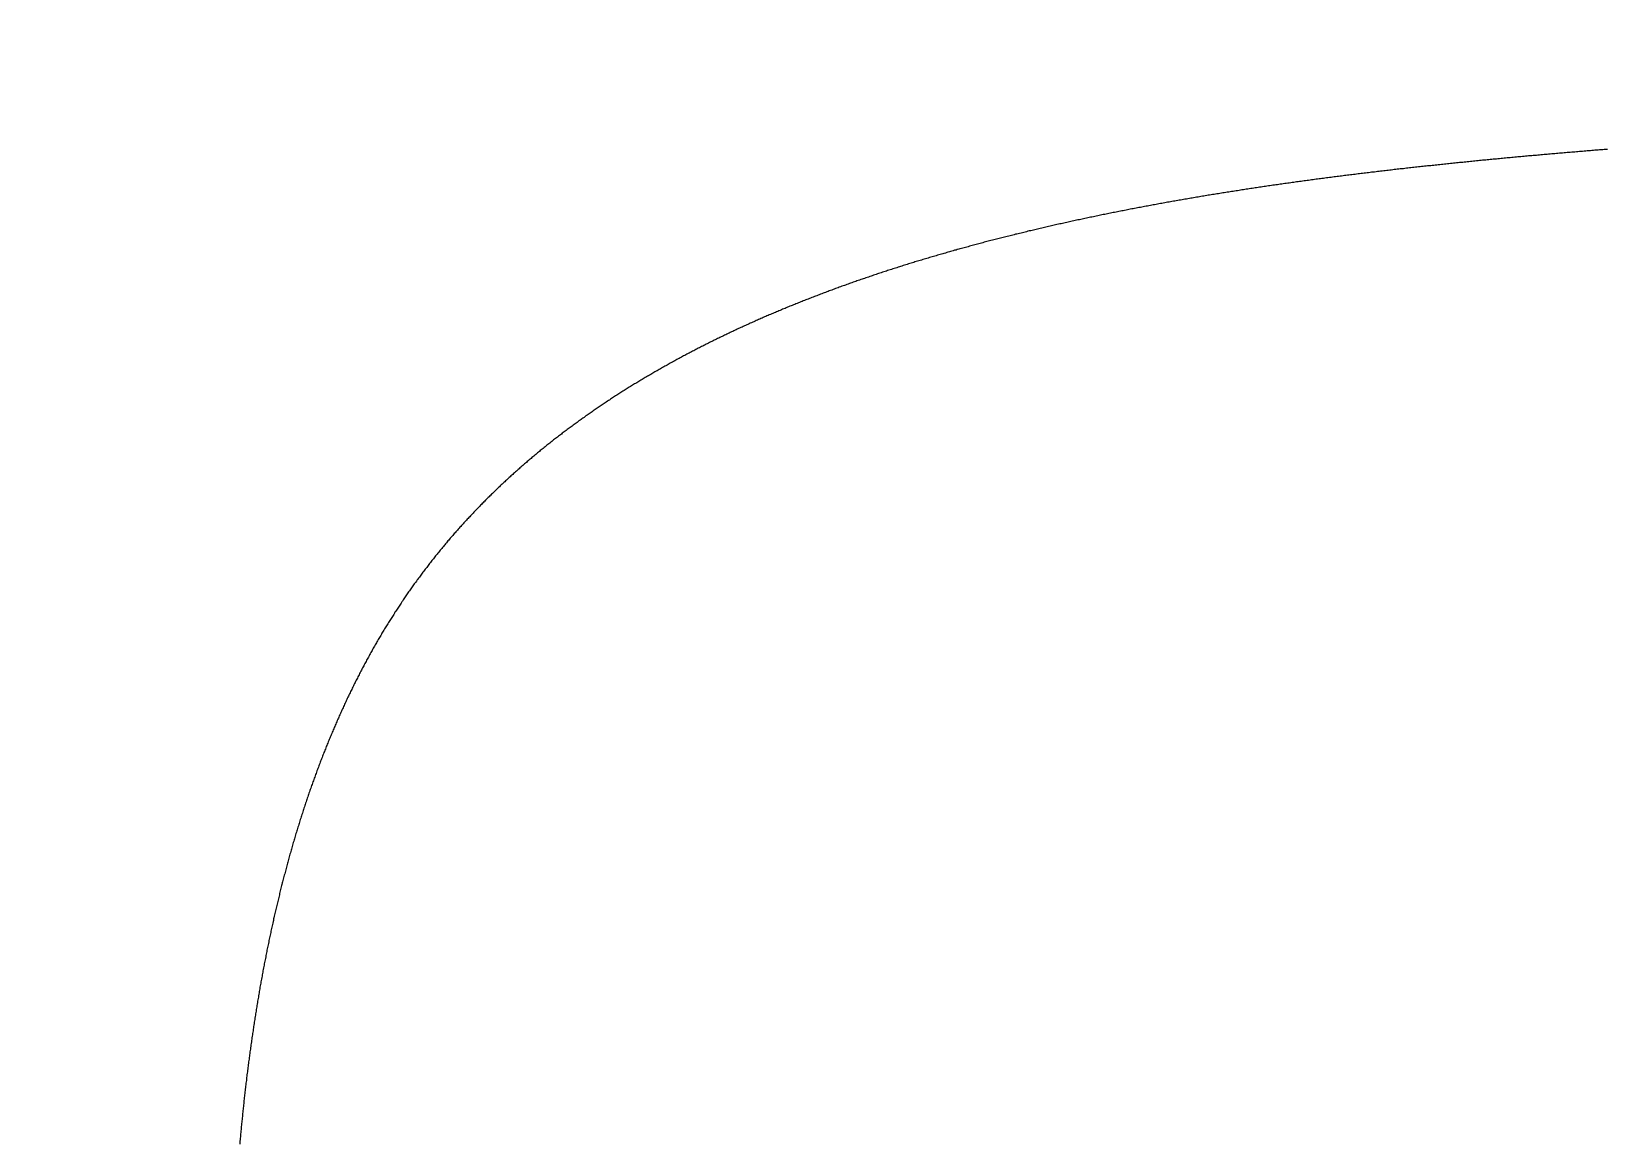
# Model space of a CAD drawing. Header units: millimetres. Extents: x 88 to 97873, y 32 to 55088.
# Drawn here: x 48996.879 to 48999.289, y 5022.508 to 5024.21 of the extents above; entities that cross this region are included whole.
import ezdxf

# ---------------------------------------------------------------- set-up
doc = ezdxf.new("R2010")
doc.units = ezdxf.units.MM
doc.header["$LTSCALE"] = 0.3

msp = doc.modelspace()

# ---------------------------------------------------------------- linework, layer by layer
msp.add_lwpolyline([(48999.2903, 5024.0296), (48999.288, 5024.0294), (48999.2856, 5024.0292), (48999.2832, 5024.029), (48999.2809, 5024.0288), (48999.2785, 5024.0287), (48999.2761, 5024.0285), (48999.2738, 5024.0283), (48999.2714, 5024.0281), (48999.269, 5024.0279), (48999.2667, 5024.0277), (48999.2643, 5024.0275), (48999.2619, 5024.0273), (48999.2596, 5024.0271), (48999.2572, 5024.0269), (48999.2548, 5024.0267), (48999.2525, 5024.0265), (48999.2501, 5024.0263), (48999.2478, 5024.0261), (48999.2454, 5024.0259), (48999.243, 5024.0257), (48999.2407, 5024.0255), (48999.2383, 5024.0253), (48999.2359, 5024.0251), (48999.2336, 5024.0249), (48999.2312, 5024.0247), (48999.2289, 5024.0245), (48999.2265, 5024.0243), (48999.2241, 5024.0241), (48999.2218, 5024.0239), (48999.2194, 5024.0237), (48999.217, 5024.0235), (48999.2147, 5024.0233), (48999.2123, 5024.0231), (48999.21, 5024.0229), (48999.2076, 5024.0227), (48999.2052, 5024.0225), (48999.2029, 5024.0223), (48999.2005, 5024.0221), (48999.1982, 5024.0219), (48999.1958, 5024.0217), (48999.1935, 5024.0215), (48999.1911, 5024.0213), (48999.1887, 5024.0211), (48999.1864, 5024.0209), (48999.184, 5024.0206), (48999.1817, 5024.0204), (48999.1793, 5024.0202), (48999.177, 5024.02), (48999.1746, 5024.0198), (48999.1722, 5024.0196), (48999.1699, 5024.0194), (48999.1675, 5024.0192), (48999.1652, 5024.019), (48999.1628, 5024.0187), (48999.1605, 5024.0185), (48999.1581, 5024.0183), (48999.1558, 5024.0181), (48999.1534, 5024.0179), (48999.1511, 5024.0177), (48999.1487, 5024.0174), (48999.1464, 5024.0172), (48999.144, 5024.017), (48999.1417, 5024.0168), (48999.1393, 5024.0166), (48999.137, 5024.0164), (48999.1346, 5024.0161), (48999.1323, 5024.0159), (48999.1299, 5024.0157), (48999.1276, 5024.0155), (48999.1252, 5024.0152), (48999.1229, 5024.015), (48999.1205, 5024.0148), (48999.1182, 5024.0146), (48999.1158, 5024.0144), (48999.1135, 5024.0141), (48999.1111, 5024.0139), (48999.1088, 5024.0137), (48999.1064, 5024.0134), (48999.1041, 5024.0132), (48999.1018, 5024.013), (48999.0994, 5024.0128), (48999.0971, 5024.0125), (48999.0947, 5024.0123), (48999.0924, 5024.0121), (48999.09, 5024.0118), (48999.0877, 5024.0116), (48999.0854, 5024.0114), (48999.083, 5024.0111), (48999.0807, 5024.0109), (48999.0783, 5024.0107), (48999.076, 5024.0104), (48999.0737, 5024.0102), (48999.0713, 5024.01), (48999.069, 5024.0097), (48999.0666, 5024.0095), (48999.0643, 5024.0093), (48999.062, 5024.009), (48999.0596, 5024.0088), (48999.0573, 5024.0085), (48999.055, 5024.0083), (48999.0526, 5024.0081), (48999.0503, 5024.0078), (48999.0479, 5024.0076), (48999.0456, 5024.0073), (48999.0433, 5024.0071), (48999.0409, 5024.0069), (48999.0386, 5024.0066), (48999.0363, 5024.0064), (48999.0339, 5024.0061), (48999.0316, 5024.0059), (48999.0293, 5024.0056), (48999.027, 5024.0054), (48999.0246, 5024.0051), (48999.0223, 5024.0049), (48999.02, 5024.0046), (48999.0176, 5024.0044), (48999.0153, 5024.0041), (48999.013, 5024.0039), (48999.0107, 5024.0036), (48999.0083, 5024.0034), (48999.006, 5024.0031), (48999.0037, 5024.0029), (48999.0013, 5024.0026), (48998.999, 5024.0024), (48998.9967, 5024.0021), (48998.9944, 5024.0019), (48998.992, 5024.0016), (48998.9897, 5024.0013), (48998.9874, 5024.0011), (48998.9851, 5024.0008), (48998.9828, 5024.0006), (48998.9804, 5024.0003), (48998.9781, 5024), (48998.9758, 5023.9998), (48998.9735, 5023.9995), (48998.9712, 5023.9992), (48998.9688, 5023.999), (48998.9665, 5023.9987), (48998.9642, 5023.9985), (48998.9619, 5023.9982), (48998.9596, 5023.9979), (48998.9573, 5023.9977), (48998.9549, 5023.9974), (48998.9526, 5023.9971), (48998.9503, 5023.9968), (48998.948, 5023.9966), (48998.9457, 5023.9963), (48998.9434, 5023.996), (48998.9411, 5023.9958), (48998.9388, 5023.9955), (48998.9364, 5023.9952), (48998.9341, 5023.9949), (48998.9318, 5023.9947), (48998.9295, 5023.9944), (48998.9272, 5023.9941), (48998.9249, 5023.9938), (48998.9226, 5023.9936), (48998.9203, 5023.9933), (48998.918, 5023.993), (48998.9157, 5023.9927), (48998.9134, 5023.9924), (48998.9111, 5023.9922), (48998.9088, 5023.9919), (48998.9065, 5023.9916), (48998.9042, 5023.9913), (48998.9018, 5023.991), (48998.8995, 5023.9907), (48998.8972, 5023.9905), (48998.8949, 5023.9902), (48998.8926, 5023.9899), (48998.8903, 5023.9896), (48998.888, 5023.9893), (48998.8858, 5023.989), (48998.8835, 5023.9887), (48998.8812, 5023.9884), (48998.8789, 5023.9881), (48998.8766, 5023.9878), (48998.8743, 5023.9875), (48998.872, 5023.9873), (48998.8697, 5023.987), (48998.8674, 5023.9867), (48998.8651, 5023.9864), (48998.8628, 5023.9861), (48998.8605, 5023.9858), (48998.8582, 5023.9855), (48998.8559, 5023.9852), (48998.8536, 5023.9849), (48998.8514, 5023.9846), (48998.8491, 5023.9843), (48998.8468, 5023.984), (48998.8445, 5023.9837), (48998.8422, 5023.9834), (48998.8399, 5023.983), (48998.8376, 5023.9827), (48998.8354, 5023.9824), (48998.8331, 5023.9821), (48998.8308, 5023.9818), (48998.8285, 5023.9815), (48998.8262, 5023.9812), (48998.8239, 5023.9809), (48998.8217, 5023.9806), (48998.8194, 5023.9803), (48998.8171, 5023.9799), (48998.8148, 5023.9796), (48998.8126, 5023.9793), (48998.8103, 5023.979), (48998.808, 5023.9787), (48998.8057, 5023.9784), (48998.8035, 5023.978), (48998.8012, 5023.9777), (48998.7989, 5023.9774), (48998.7966, 5023.9771), (48998.7944, 5023.9768), (48998.7921, 5023.9764), (48998.7898, 5023.9761), (48998.7876, 5023.9758), (48998.7853, 5023.9755), (48998.783, 5023.9751), (48998.7807, 5023.9748), (48998.7785, 5023.9745), (48998.7762, 5023.9742), (48998.774, 5023.9738), (48998.7717, 5023.9735), (48998.7694, 5023.9732), (48998.7672, 5023.9728), (48998.7649, 5023.9725), (48998.7626, 5023.9722), (48998.7604, 5023.9718), (48998.7581, 5023.9715), (48998.7559, 5023.9712), (48998.7536, 5023.9708), (48998.7513, 5023.9705), (48998.7491, 5023.9701), (48998.7468, 5023.9698), (48998.7446, 5023.9695), (48998.7423, 5023.9691), (48998.7401, 5023.9688), (48998.7378, 5023.9684), (48998.7356, 5023.9681), (48998.7333, 5023.9677), (48998.7311, 5023.9674), (48998.7288, 5023.967), (48998.7266, 5023.9667), (48998.7243, 5023.9663), (48998.7221, 5023.966), (48998.7198, 5023.9656), (48998.7176, 5023.9653), (48998.7153, 5023.9649), (48998.7131, 5023.9646), (48998.7108, 5023.9642), (48998.7086, 5023.9639), (48998.7063, 5023.9635), (48998.7041, 5023.9632), (48998.7019, 5023.9628), (48998.6996, 5023.9624), (48998.6974, 5023.9621), (48998.6952, 5023.9617), (48998.6929, 5023.9614), (48998.6907, 5023.961), (48998.6884, 5023.9606), (48998.6862, 5023.9603), (48998.684, 5023.9599), (48998.6817, 5023.9595), (48998.6795, 5023.9592), (48998.6773, 5023.9588), (48998.675, 5023.9584), (48998.6728, 5023.9581), (48998.6706, 5023.9577), (48998.6684, 5023.9573), (48998.6661, 5023.9569), (48998.6639, 5023.9566), (48998.6617, 5023.9562), (48998.6595, 5023.9558), (48998.6572, 5023.9554), (48998.655, 5023.9551), (48998.6528, 5023.9547), (48998.6506, 5023.9543), (48998.6483, 5023.9539), (48998.6461, 5023.9535), (48998.6439, 5023.9532), (48998.6417, 5023.9528), (48998.6395, 5023.9524), (48998.6373, 5023.952), (48998.635, 5023.9516), (48998.6328, 5023.9512), (48998.6306, 5023.9508), (48998.6284, 5023.9504), (48998.6262, 5023.9501), (48998.624, 5023.9497), (48998.6218, 5023.9493), (48998.6196, 5023.9489), (48998.6173, 5023.9485), (48998.6151, 5023.9481), (48998.6129, 5023.9477), (48998.6107, 5023.9473), (48998.6085, 5023.9469), (48998.6063, 5023.9465), (48998.6041, 5023.9461), (48998.6019, 5023.9457), (48998.5997, 5023.9453), (48998.5975, 5023.9449), (48998.5953, 5023.9445), (48998.5931, 5023.9441), (48998.5909, 5023.9437), (48998.5887, 5023.9432), (48998.5865, 5023.9428), (48998.5843, 5023.9424), (48998.5821, 5023.942), (48998.5799, 5023.9416), (48998.5777, 5023.9412), (48998.5756, 5023.9408), (48998.5734, 5023.9404), (48998.5712, 5023.9399), (48998.569, 5023.9395), (48998.5668, 5023.9391), (48998.5646, 5023.9387), (48998.5624, 5023.9383), (48998.5602, 5023.9378), (48998.5581, 5023.9374), (48998.5559, 5023.937), (48998.5537, 5023.9366), (48998.5515, 5023.9361), (48998.5493, 5023.9357), (48998.5472, 5023.9353), (48998.545, 5023.9349), (48998.5428, 5023.9344), (48998.5406, 5023.934), (48998.5385, 5023.9336), (48998.5363, 5023.9331), (48998.5341, 5023.9327), (48998.5319, 5023.9323), (48998.5298, 5023.9318), (48998.5276, 5023.9314), (48998.5254, 5023.9309), (48998.5233, 5023.9305), (48998.5211, 5023.9301), (48998.5189, 5023.9296), (48998.5168, 5023.9292), (48998.5146, 5023.9287), (48998.5124, 5023.9283), (48998.5103, 5023.9278), (48998.5081, 5023.9274), (48998.506, 5023.9269), (48998.5038, 5023.9265), (48998.5016, 5023.926), (48998.4995, 5023.9256), (48998.4973, 5023.9251), (48998.4952, 5023.9247), (48998.493, 5023.9242), (48998.4909, 5023.9238), (48998.4887, 5023.9233), (48998.4866, 5023.9229), (48998.4844, 5023.9224), (48998.4823, 5023.9219), (48998.4801, 5023.9215), (48998.478, 5023.921), (48998.4758, 5023.9205), (48998.4737, 5023.9201), (48998.4715, 5023.9196), (48998.4694, 5023.9191), (48998.4673, 5023.9187), (48998.4651, 5023.9182), (48998.463, 5023.9177), (48998.4608, 5023.9173), (48998.4587, 5023.9168), (48998.4566, 5023.9163), (48998.4544, 5023.9158), (48998.4523, 5023.9154), (48998.4502, 5023.9149), (48998.448, 5023.9144), (48998.4459, 5023.9139), (48998.4438, 5023.9134), (48998.4417, 5023.913), (48998.4395, 5023.9125), (48998.4374, 5023.912), (48998.4353, 5023.9115), (48998.4332, 5023.911), (48998.431, 5023.9105), (48998.4289, 5023.91), (48998.4268, 5023.9095), (48998.4247, 5023.909), (48998.4225, 5023.9086), (48998.4204, 5023.9081), (48998.4183, 5023.9076), (48998.4162, 5023.9071), (48998.4141, 5023.9066), (48998.412, 5023.9061), (48998.4099, 5023.9056), (48998.4078, 5023.9051), (48998.4056, 5023.9046), (48998.4035, 5023.9041), (48998.4014, 5023.9035), (48998.3993, 5023.903), (48998.3972, 5023.9025), (48998.3951, 5023.902), (48998.393, 5023.9015), (48998.3909, 5023.901), (48998.3888, 5023.9005), (48998.3867, 5023.9), (48998.3846, 5023.8995), (48998.3825, 5023.8989), (48998.3804, 5023.8984), (48998.3783, 5023.8979), (48998.3762, 5023.8974), (48998.3741, 5023.8969), (48998.372, 5023.8963), (48998.37, 5023.8958), (48998.3679, 5023.8953), (48998.3658, 5023.8948), (48998.3637, 5023.8942), (48998.3616, 5023.8937), (48998.3595, 5023.8932), (48998.3574, 5023.8926), (48998.3554, 5023.8921), (48998.3533, 5023.8916), (48998.3512, 5023.891), (48998.3491, 5023.8905), (48998.347, 5023.89), (48998.345, 5023.8894), (48998.3429, 5023.8889), (48998.3408, 5023.8883), (48998.3388, 5023.8878), (48998.3367, 5023.8873), (48998.3346, 5023.8867), (48998.3325, 5023.8862), (48998.3305, 5023.8856), (48998.3284, 5023.8851), (48998.3263, 5023.8845), (48998.3243, 5023.884), (48998.3222, 5023.8834), (48998.3202, 5023.8829), (48998.3181, 5023.8823), (48998.316, 5023.8817), (48998.314, 5023.8812), (48998.3119, 5023.8806), (48998.3099, 5023.8801), (48998.3078, 5023.8795), (48998.3058, 5023.8789), (48998.3037, 5023.8784), (48998.3017, 5023.8778), (48998.2996, 5023.8772), (48998.2976, 5023.8767), (48998.2955, 5023.8761), (48998.2935, 5023.8755), (48998.2914, 5023.875), (48998.2894, 5023.8744), (48998.2873, 5023.8738), (48998.2853, 5023.8732), (48998.2833, 5023.8727), (48998.2812, 5023.8721), (48998.2792, 5023.8715), (48998.2772, 5023.8709), (48998.2751, 5023.8703), (48998.2731, 5023.8697), (48998.2711, 5023.8692), (48998.269, 5023.8686), (48998.267, 5023.868), (48998.265, 5023.8674), (48998.263, 5023.8668), (48998.2609, 5023.8662), (48998.2589, 5023.8656), (48998.2569, 5023.865), (48998.2549, 5023.8644), (48998.2528, 5023.8638), (48998.2508, 5023.8632), (48998.2488, 5023.8626), (48998.2468, 5023.862), (48998.2448, 5023.8614), (48998.2428, 5023.8608), (48998.2408, 5023.8602), (48998.2387, 5023.8596), (48998.2367, 5023.859), (48998.2347, 5023.8584), (48998.2327, 5023.8578), (48998.2307, 5023.8572), (48998.2287, 5023.8565), (48998.2267, 5023.8559), (48998.2247, 5023.8553), (48998.2227, 5023.8547), (48998.2207, 5023.8541), (48998.2187, 5023.8534), (48998.2167, 5023.8528), (48998.2147, 5023.8522), (48998.2127, 5023.8516), (48998.2107, 5023.8509), (48998.2087, 5023.8503), (48998.2068, 5023.8497), (48998.2048, 5023.8491), (48998.2028, 5023.8484), (48998.2008, 5023.8478), (48998.1988, 5023.8471), (48998.1968, 5023.8465), (48998.1949, 5023.8459), (48998.1929, 5023.8452), (48998.1909, 5023.8446), (48998.1889, 5023.844), (48998.1869, 5023.8433), (48998.185, 5023.8427), (48998.183, 5023.842), (48998.181, 5023.8414), (48998.1791, 5023.8407), (48998.1771, 5023.8401), (48998.1751, 5023.8394), (48998.1732, 5023.8388), (48998.1712, 5023.8381), (48998.1692, 5023.8374), (48998.1673, 5023.8368), (48998.1653, 5023.8361), (48998.1634, 5023.8355), (48998.1614, 5023.8348), (48998.1594, 5023.8341), (48998.1575, 5023.8335), (48998.1555, 5023.8328), (48998.1536, 5023.8321), (48998.1516, 5023.8315), (48998.1497, 5023.8308), (48998.1477, 5023.8301), (48998.1458, 5023.8294), (48998.1438, 5023.8288), (48998.1419, 5023.8281), (48998.14, 5023.8274), (48998.138, 5023.8267), (48998.1361, 5023.8261), (48998.1341, 5023.8254), (48998.1322, 5023.8247), (48998.1303, 5023.824), (48998.1283, 5023.8233), (48998.1264, 5023.8226), (48998.1245, 5023.8219), (48998.1226, 5023.8212), (48998.1206, 5023.8205), (48998.1187, 5023.8199), (48998.1168, 5023.8192), (48998.1149, 5023.8185), (48998.1129, 5023.8178), (48998.111, 5023.8171), (48998.1091, 5023.8164), (48998.1072, 5023.8157), (48998.1053, 5023.8149), (48998.1034, 5023.8142), (48998.1014, 5023.8135), (48998.0995, 5023.8128), (48998.0976, 5023.8121), (48998.0957, 5023.8114), (48998.0938, 5023.8107), (48998.0919, 5023.81), (48998.09, 5023.8092), (48998.0881, 5023.8085), (48998.0862, 5023.8078), (48998.0843, 5023.8071), (48998.0824, 5023.8064), (48998.0805, 5023.8056), (48998.0786, 5023.8049), (48998.0767, 5023.8042), (48998.0748, 5023.8034), (48998.0729, 5023.8027), (48998.071, 5023.802), (48998.0692, 5023.8012), (48998.0673, 5023.8005), (48998.0654, 5023.7998), (48998.0635, 5023.799), (48998.0616, 5023.7983), (48998.0598, 5023.7976), (48998.0579, 5023.7968), (48998.056, 5023.7961), (48998.0541, 5023.7953), (48998.0523, 5023.7946), (48998.0504, 5023.7938), (48998.0485, 5023.7931), (48998.0466, 5023.7923), (48998.0448, 5023.7916), (48998.0429, 5023.7908), (48998.041, 5023.79), (48998.0392, 5023.7893), (48998.0373, 5023.7885), (48998.0355, 5023.7878), (48998.0336, 5023.787), (48998.0318, 5023.7862), (48998.0299, 5023.7855), (48998.028, 5023.7847), (48998.0262, 5023.7839), (48998.0243, 5023.7831), (48998.0225, 5023.7824), (48998.0207, 5023.7816), (48998.0188, 5023.7808), (48998.017, 5023.78), (48998.0151, 5023.7793), (48998.0133, 5023.7785), (48998.0114, 5023.7777), (48998.0096, 5023.7769), (48998.0078, 5023.7761), (48998.0059, 5023.7753), (48998.0041, 5023.7745), (48998.0023, 5023.7738), (48998.0005, 5023.773), (48997.9986, 5023.7722), (48997.9968, 5023.7714), (48997.995, 5023.7706), (48997.9932, 5023.7698), (48997.9913, 5023.769), (48997.9895, 5023.7682), (48997.9877, 5023.7674), (48997.9859, 5023.7666), (48997.9841, 5023.7657), (48997.9823, 5023.7649), (48997.9804, 5023.7641), (48997.9786, 5023.7633), (48997.9768, 5023.7625), (48997.975, 5023.7617), (48997.9732, 5023.7609), (48997.9714, 5023.76), (48997.9696, 5023.7592), (48997.9678, 5023.7584), (48997.966, 5023.7576), (48997.9642, 5023.7567), (48997.9624, 5023.7559), (48997.9606, 5023.7551), (48997.9588, 5023.7543), (48997.9571, 5023.7534), (48997.9553, 5023.7526), (48997.9535, 5023.7518), (48997.9517, 5023.7509), (48997.9499, 5023.7501), (48997.9481, 5023.7492), (48997.9464, 5023.7484), (48997.9446, 5023.7475), (48997.9428, 5023.7467), (48997.941, 5023.7459), (48997.9393, 5023.745), (48997.9375, 5023.7441), (48997.9357, 5023.7433), (48997.934, 5023.7424), (48997.9322, 5023.7416), (48997.9304, 5023.7407), (48997.9287, 5023.7399), (48997.9269, 5023.739), (48997.9251, 5023.7381), (48997.9234, 5023.7373), (48997.9216, 5023.7364), (48997.9199, 5023.7355), (48997.9181, 5023.7347), (48997.9164, 5023.7338), (48997.9146, 5023.7329), (48997.9129, 5023.732), (48997.9111, 5023.7312), (48997.9094, 5023.7303), (48997.9077, 5023.7294), (48997.9059, 5023.7285), (48997.9042, 5023.7276), (48997.9024, 5023.7268), (48997.9007, 5023.7259), (48997.899, 5023.725), (48997.8972, 5023.7241), (48997.8955, 5023.7232), (48997.8938, 5023.7223), (48997.8921, 5023.7214), (48997.8903, 5023.7205), (48997.8886, 5023.7196), (48997.8869, 5023.7187), (48997.8852, 5023.7178), (48997.8835, 5023.7169), (48997.8817, 5023.716), (48997.88, 5023.7151), (48997.8783, 5023.7142), (48997.8766, 5023.7133), (48997.8749, 5023.7123), (48997.8732, 5023.7114), (48997.8715, 5023.7105), (48997.8698, 5023.7096), (48997.8681, 5023.7087), (48997.8664, 5023.7078), (48997.8647, 5023.7068), (48997.863, 5023.7059), (48997.8613, 5023.705), (48997.8596, 5023.704), (48997.8579, 5023.7031), (48997.8562, 5023.7022), (48997.8545, 5023.7012), (48997.8529, 5023.7003), (48997.8512, 5023.6994), (48997.8495, 5023.6984), (48997.8478, 5023.6975), (48997.8461, 5023.6965), (48997.8445, 5023.6956), (48997.8428, 5023.6946), (48997.8411, 5023.6937), (48997.8394, 5023.6927), (48997.8378, 5023.6918), (48997.8361, 5023.6908), (48997.8344, 5023.6899), (48997.8328, 5023.6889), (48997.8311, 5023.688), (48997.8295, 5023.687), (48997.8278, 5023.686), (48997.8262, 5023.6851), (48997.8245, 5023.6841), (48997.8228, 5023.6831), (48997.8212, 5023.6822), (48997.8196, 5023.6812), (48997.8179, 5023.6802), (48997.8163, 5023.6792), (48997.8146, 5023.6783), (48997.813, 5023.6773), (48997.8113, 5023.6763), (48997.8097, 5023.6753), (48997.8081, 5023.6743), (48997.8064, 5023.6733), (48997.8048, 5023.6723), (48997.8032, 5023.6714), (48997.8015, 5023.6704), (48997.7999, 5023.6694), (48997.7983, 5023.6684), (48997.7967, 5023.6674), (48997.7951, 5023.6664), (48997.7934, 5023.6654), (48997.7918, 5023.6644), (48997.7902, 5023.6633), (48997.7886, 5023.6623), (48997.787, 5023.6613), (48997.7854, 5023.6603), (48997.7838, 5023.6593), (48997.7822, 5023.6583), (48997.7806, 5023.6573), (48997.779, 5023.6562), (48997.7774, 5023.6552), (48997.7758, 5023.6542), (48997.7742, 5023.6532), (48997.7726, 5023.6522), (48997.771, 5023.6511), (48997.7694, 5023.6501), (48997.7678, 5023.6491), (48997.7662, 5023.648), (48997.7646, 5023.647), (48997.7631, 5023.6459), (48997.7615, 5023.6449), (48997.7599, 5023.6439), (48997.7583, 5023.6428), (48997.7568, 5023.6418), (48997.7552, 5023.6407), (48997.7536, 5023.6397), (48997.7521, 5023.6386), (48997.7505, 5023.6376), (48997.7489, 5023.6365), (48997.7474, 5023.6355), (48997.7458, 5023.6344), (48997.7442, 5023.6333), (48997.7427, 5023.6323), (48997.7411, 5023.6312), (48997.7396, 5023.6301), (48997.738, 5023.6291), (48997.7365, 5023.628), (48997.7349, 5023.6269), (48997.7334, 5023.6258), (48997.7319, 5023.6248), (48997.7303, 5023.6237), (48997.7288, 5023.6226), (48997.7272, 5023.6215), (48997.7257, 5023.6204), (48997.7242, 5023.6193), (48997.7226, 5023.6183), (48997.7211, 5023.6172), (48997.7196, 5023.6161), (48997.7181, 5023.615), (48997.7165, 5023.6139), (48997.715, 5023.6128), (48997.7135, 5023.6117), (48997.712, 5023.6106), (48997.7105, 5023.6095), (48997.709, 5023.6084), (48997.7075, 5023.6073), (48997.7059, 5023.6061), (48997.7044, 5023.605), (48997.7029, 5023.6039), (48997.7014, 5023.6028), (48997.6999, 5023.6017), (48997.6984, 5023.6006), (48997.6969, 5023.5994), (48997.6954, 5023.5983), (48997.694, 5023.5972), (48997.6925, 5023.5961), (48997.691, 5023.5949), (48997.6895, 5023.5938), (48997.688, 5023.5927), (48997.6865, 5023.5915), (48997.6851, 5023.5904), (48997.6836, 5023.5892), (48997.6821, 5023.5881), (48997.6806, 5023.587), (48997.6792, 5023.5858), (48997.6777, 5023.5847), (48997.6762, 5023.5835), (48997.6748, 5023.5824), (48997.6733, 5023.5812), (48997.6718, 5023.58), (48997.6704, 5023.5789), (48997.6689, 5023.5777), (48997.6675, 5023.5766), (48997.666, 5023.5754), (48997.6646, 5023.5742), (48997.6631, 5023.5731), (48997.6617, 5023.5719), (48997.6602, 5023.5707), (48997.6588, 5023.5695), (48997.6573, 5023.5684), (48997.6559, 5023.5672), (48997.6545, 5023.566), (48997.653, 5023.5648), (48997.6516, 5023.5636), (48997.6502, 5023.5624), (48997.6488, 5023.5613), (48997.6473, 5023.5601), (48997.6459, 5023.5589), (48997.6445, 5023.5577), (48997.6431, 5023.5565), (48997.6416, 5023.5553), (48997.6402, 5023.5541), (48997.6388, 5023.5529), (48997.6374, 5023.5517), (48997.636, 5023.5504), (48997.6346, 5023.5492), (48997.6332, 5023.548), (48997.6318, 5023.5468), (48997.6304, 5023.5456), (48997.629, 5023.5444), (48997.6276, 5023.5432), (48997.6262, 5023.5419), (48997.6248, 5023.5407), (48997.6234, 5023.5395), (48997.622, 5023.5382), (48997.6207, 5023.537), (48997.6193, 5023.5358), (48997.6179, 5023.5345), (48997.6165, 5023.5333), (48997.6152, 5023.5321), (48997.6138, 5023.5308), (48997.6124, 5023.5296), (48997.611, 5023.5283), (48997.6097, 5023.5271), (48997.6083, 5023.5258), (48997.6069, 5023.5246), (48997.6056, 5023.5233), (48997.6042, 5023.5221), (48997.6029, 5023.5208), (48997.6015, 5023.5196), (48997.6002, 5023.5183), (48997.5988, 5023.517), (48997.5975, 5023.5158), (48997.5961, 5023.5145), (48997.5948, 5023.5132), (48997.5934, 5023.5119), (48997.5921, 5023.5107), (48997.5908, 5023.5094), (48997.5894, 5023.5081), (48997.5881, 5023.5068), (48997.5868, 5023.5055), (48997.5855, 5023.5043), (48997.5841, 5023.503), (48997.5828, 5023.5017), (48997.5815, 5023.5004), (48997.5802, 5023.4991), (48997.5789, 5023.4978), (48997.5775, 5023.4965), (48997.5762, 5023.4952), (48997.5749, 5023.4939), (48997.5736, 5023.4926), (48997.5723, 5023.4913), (48997.571, 5023.49), (48997.5697, 5023.4886), (48997.5684, 5023.4873), (48997.5671, 5023.486), (48997.5658, 5023.4847), (48997.5645, 5023.4834), (48997.5633, 5023.482), (48997.562, 5023.4807), (48997.5607, 5023.4794), (48997.5594, 5023.4781), (48997.5581, 5023.4767), (48997.5568, 5023.4754), (48997.5556, 5023.4741), (48997.5543, 5023.4727), (48997.553, 5023.4714), (48997.5518, 5023.47), (48997.5505, 5023.4687), (48997.5492, 5023.4673), (48997.548, 5023.466), (48997.5467, 5023.4646), (48997.5455, 5023.4633), (48997.5442, 5023.4619), (48997.5429, 5023.4606), (48997.5417, 5023.4592), (48997.5405, 5023.4578), (48997.5392, 5023.4565), (48997.538, 5023.4551), (48997.5367, 5023.4537), (48997.5355, 5023.4524), (48997.5343, 5023.451), (48997.533, 5023.4496), (48997.5318, 5023.4482), (48997.5306, 5023.4468), (48997.5293, 5023.4455), (48997.5281, 5023.4441), (48997.5269, 5023.4427), (48997.5257, 5023.4413), (48997.5245, 5023.4399), (48997.5232, 5023.4385), (48997.522, 5023.4371), (48997.5208, 5023.4357), (48997.5196, 5023.4343), (48997.5184, 5023.4329), (48997.5172, 5023.4315), (48997.516, 5023.4301), (48997.5148, 5023.4287), (48997.5136, 5023.4273), (48997.5124, 5023.4258), (48997.5112, 5023.4244), (48997.51, 5023.423), (48997.5089, 5023.4216), (48997.5077, 5023.4202), (48997.5065, 5023.4187), (48997.5053, 5023.4173), (48997.5041, 5023.4159), (48997.503, 5023.4144), (48997.5018, 5023.413), (48997.5006, 5023.4116), (48997.4995, 5023.4101), (48997.4983, 5023.4087), (48997.4971, 5023.4072), (48997.496, 5023.4058), (48997.4948, 5023.4043), (48997.4937, 5023.4029), (48997.4925, 5023.4014), (48997.4914, 5023.4), (48997.4902, 5023.3985), (48997.4891, 5023.3971), (48997.4879, 5023.3956), (48997.4868, 5023.3941), (48997.4856, 5023.3927), (48997.4845, 5023.3912), (48997.4834, 5023.3897), (48997.4822, 5023.3882), (48997.4811, 5023.3868), (48997.48, 5023.3853), (48997.4789, 5023.3838), (48997.4777, 5023.3823), (48997.4766, 5023.3808), (48997.4755, 5023.3793), (48997.4744, 5023.3778), (48997.4733, 5023.3764), (48997.4722, 5023.3749), (48997.4711, 5023.3734), (48997.47, 5023.3719), (48997.4689, 5023.3704), (48997.4678, 5023.3688), (48997.4667, 5023.3673), (48997.4656, 5023.3658), (48997.4645, 5023.3643), (48997.4634, 5023.3628), (48997.4623, 5023.3613), (48997.4612, 5023.3598), (48997.4601, 5023.3582), (48997.4591, 5023.3567), (48997.458, 5023.3552), (48997.4569, 5023.3537), (48997.4558, 5023.3521), (48997.4548, 5023.3506), (48997.4537, 5023.3491), (48997.4526, 5023.3475), (48997.4516, 5023.346), (48997.4505, 5023.3444), (48997.4495, 5023.3429), (48997.4484, 5023.3413), (48997.4474, 5023.3398), (48997.4463, 5023.3382), (48997.4453, 5023.3367), (48997.4442, 5023.3351), (48997.4432, 5023.3336), (48997.4421, 5023.332), (48997.4411, 5023.3304), (48997.4401, 5023.3289), (48997.439, 5023.3273), (48997.438, 5023.3257), (48997.437, 5023.3241), (48997.436, 5023.3226), (48997.4349, 5023.321), (48997.4339, 5023.3194), (48997.4329, 5023.3178), (48997.4319, 5023.3162), (48997.4309, 5023.3146), (48997.4299, 5023.3131), (48997.4289, 5023.3115), (48997.4279, 5023.3099), (48997.4269, 5023.3083), (48997.4259, 5023.3067), (48997.4249, 5023.3051), (48997.4239, 5023.3035), (48997.4229, 5023.3018), (48997.4219, 5023.3002), (48997.4209, 5023.2986), (48997.4199, 5023.297), (48997.4189, 5023.2954), (48997.418, 5023.2938), (48997.417, 5023.2921), (48997.416, 5023.2905), (48997.415, 5023.2889), (48997.4141, 5023.2873), (48997.4131, 5023.2856), (48997.4121, 5023.284), (48997.4112, 5023.2824), (48997.4102, 5023.2807), (48997.4093, 5023.2791), (48997.4083, 5023.2774), (48997.4073, 5023.2758), (48997.4064, 5023.2742), (48997.4054, 5023.2725), (48997.4045, 5023.2709), (48997.4036, 5023.2692), (48997.4026, 5023.2675), (48997.4017, 5023.2659), (48997.4007, 5023.2642), (48997.3998, 5023.2626), (48997.3989, 5023.2609), (48997.398, 5023.2592), (48997.397, 5023.2576), (48997.3961, 5023.2559), (48997.3952, 5023.2542), (48997.3943, 5023.2525), (48997.3934, 5023.2509), (48997.3924, 5023.2492), (48997.3915, 5023.2475), (48997.3906, 5023.2458), (48997.3897, 5023.2441), (48997.3888, 5023.2424), (48997.3879, 5023.2407), (48997.387, 5023.2391), (48997.3861, 5023.2374), (48997.3852, 5023.2357), (48997.3843, 5023.234), (48997.3834, 5023.2323), (48997.3825, 5023.2306), (48997.3817, 5023.2288), (48997.3808, 5023.2271), (48997.3799, 5023.2254), (48997.379, 5023.2237), (48997.3781, 5023.222), (48997.3773, 5023.2203), (48997.3764, 5023.2186), (48997.3755, 5023.2168), (48997.3747, 5023.2151), (48997.3738, 5023.2134), (48997.3729, 5023.2117), (48997.3721, 5023.2099), (48997.3712, 5023.2082), (48997.3704, 5023.2065), (48997.3695, 5023.2047), (48997.3687, 5023.203), (48997.3678, 5023.2013), (48997.367, 5023.1995), (48997.3661, 5023.1978), (48997.3653, 5023.196), (48997.3644, 5023.1943), (48997.3636, 5023.1925), (48997.3628, 5023.1908), (48997.3619, 5023.189), (48997.3611, 5023.1873), (48997.3603, 5023.1855), (48997.3595, 5023.1837), (48997.3586, 5023.182), (48997.3578, 5023.1802), (48997.357, 5023.1784), (48997.3562, 5023.1767), (48997.3554, 5023.1749), (48997.3546, 5023.1731), (48997.3538, 5023.1713), (48997.3529, 5023.1696), (48997.3521, 5023.1678), (48997.3513, 5023.166), (48997.3505, 5023.1642), (48997.3497, 5023.1624), (48997.349, 5023.1606), (48997.3482, 5023.1589), (48997.3474, 5023.1571), (48997.3466, 5023.1553), (48997.3458, 5023.1535), (48997.345, 5023.1517), (48997.3442, 5023.1499), (48997.3435, 5023.1481), (48997.3427, 5023.1463), (48997.3419, 5023.1445), (48997.3411, 5023.1427), (48997.3404, 5023.1409), (48997.3396, 5023.139), (48997.3388, 5023.1372), (48997.3381, 5023.1354), (48997.3373, 5023.1336), (48997.3365, 5023.1318), (48997.3358, 5023.13), (48997.335, 5023.1281), (48997.3343, 5023.1263), (48997.3335, 5023.1245), (48997.3328, 5023.1226), (48997.332, 5023.1208), (48997.3313, 5023.119), (48997.3305, 5023.1171), (48997.3298, 5023.1153), (48997.3291, 5023.1135), (48997.3283, 5023.1116), (48997.3276, 5023.1098), (48997.3269, 5023.1079), (48997.3261, 5023.1061), (48997.3254, 5023.1043), (48997.3247, 5023.1024), (48997.324, 5023.1006), (48997.3233, 5023.0987), (48997.3225, 5023.0968), (48997.3218, 5023.095), (48997.3211, 5023.0931), (48997.3204, 5023.0913), (48997.3197, 5023.0894), (48997.319, 5023.0875), (48997.3183, 5023.0857), (48997.3176, 5023.0838), (48997.3169, 5023.0819), (48997.3162, 5023.0801), (48997.3155, 5023.0782), (48997.3148, 5023.0763), (48997.3141, 5023.0744), (48997.3134, 5023.0726), (48997.3127, 5023.0707), (48997.312, 5023.0688), (48997.3114, 5023.0669), (48997.3107, 5023.065), (48997.31, 5023.0631), (48997.3093, 5023.0612), (48997.3086, 5023.0593), (48997.308, 5023.0575), (48997.3073, 5023.0556), (48997.3066, 5023.0537), (48997.306, 5023.0518), (48997.3053, 5023.0499), (48997.3046, 5023.048), (48997.304, 5023.0461), (48997.3033, 5023.0441), (48997.3027, 5023.0422), (48997.302, 5023.0403), (48997.3014, 5023.0384), (48997.3007, 5023.0365), (48997.3001, 5023.0346), (48997.2994, 5023.0327), (48997.2988, 5023.0308), (48997.2981, 5023.0288), (48997.2975, 5023.0269), (48997.2969, 5023.025), (48997.2962, 5023.0231), (48997.2956, 5023.0211), (48997.295, 5023.0192), (48997.2943, 5023.0173), (48997.2937, 5023.0153), (48997.2931, 5023.0134), (48997.2925, 5023.0115), (48997.2919, 5023.0095), (48997.2912, 5023.0076), (48997.2906, 5023.0057), (48997.29, 5023.0037), (48997.2894, 5023.0018), (48997.2888, 5022.9998), (48997.2882, 5022.9979), (48997.2876, 5022.9959), (48997.287, 5022.994), (48997.2864, 5022.992), (48997.2858, 5022.9901), (48997.2852, 5022.9881), (48997.2846, 5022.9862), (48997.284, 5022.9842), (48997.2834, 5022.9822), (48997.2828, 5022.9803), (48997.2822, 5022.9783), (48997.2816, 5022.9763), (48997.2811, 5022.9744), (48997.2805, 5022.9724), (48997.2799, 5022.9704), (48997.2793, 5022.9685), (48997.2787, 5022.9665), (48997.2782, 5022.9645), (48997.2776, 5022.9625), (48997.277, 5022.9606), (48997.2765, 5022.9586), (48997.2759, 5022.9566), (48997.2753, 5022.9546), (48997.2748, 5022.9526), (48997.2742, 5022.9506), (48997.2737, 5022.9487), (48997.2731, 5022.9467), (48997.2725, 5022.9447), (48997.272, 5022.9427), (48997.2714, 5022.9407), (48997.2709, 5022.9387), (48997.2704, 5022.9367), (48997.2698, 5022.9347), (48997.2693, 5022.9327), (48997.2687, 5022.9307), (48997.2682, 5022.9287), (48997.2677, 5022.9267), (48997.2671, 5022.9247), (48997.2666, 5022.9227), (48997.2661, 5022.9207), (48997.2655, 5022.9187), (48997.265, 5022.9166), (48997.2645, 5022.9146), (48997.264, 5022.9126), (48997.2634, 5022.9106), (48997.2629, 5022.9086), (48997.2624, 5022.9066), (48997.2619, 5022.9045), (48997.2614, 5022.9025), (48997.2609, 5022.9005), (48997.2604, 5022.8985), (48997.2599, 5022.8964), (48997.2594, 5022.8944), (48997.2589, 5022.8924), (48997.2584, 5022.8904), (48997.2579, 5022.8883), (48997.2574, 5022.8863), (48997.2569, 5022.8842), (48997.2564, 5022.8822), (48997.2559, 5022.8802), (48997.2554, 5022.8781), (48997.2549, 5022.8761), (48997.2544, 5022.874), (48997.2539, 5022.872), (48997.2535, 5022.87), (48997.253, 5022.8679), (48997.2525, 5022.8659), (48997.252, 5022.8638), (48997.2516, 5022.8618), (48997.2511, 5022.8597), (48997.2506, 5022.8576), (48997.2501, 5022.8556), (48997.2497, 5022.8535), (48997.2492, 5022.8515), (48997.2488, 5022.8494), (48997.2483, 5022.8474), (48997.2478, 5022.8453), (48997.2474, 5022.8432), (48997.2469, 5022.8412), (48997.2465, 5022.8391), (48997.246, 5022.837), (48997.2456, 5022.835), (48997.2451, 5022.8329), (48997.2447, 5022.8308), (48997.2442, 5022.8287), (48997.2438, 5022.8267), (48997.2433, 5022.8246), (48997.2429, 5022.8225), (48997.2425, 5022.8204), (48997.242, 5022.8184), (48997.2416, 5022.8163), (48997.2412, 5022.8142), (48997.2407, 5022.8121), (48997.2403, 5022.81), (48997.2399, 5022.8079), (48997.2395, 5022.8058), (48997.239, 5022.8038), (48997.2386, 5022.8017), (48997.2382, 5022.7996), (48997.2378, 5022.7975), (48997.2374, 5022.7954), (48997.237, 5022.7933), (48997.2366, 5022.7912), (48997.2361, 5022.7891), (48997.2357, 5022.787), (48997.2353, 5022.7849), (48997.2349, 5022.7828), (48997.2345, 5022.7807), (48997.2341, 5022.7786), (48997.2337, 5022.7765), (48997.2333, 5022.7744), (48997.2329, 5022.7723), (48997.2325, 5022.7702), (48997.2321, 5022.768), (48997.2318, 5022.7659), (48997.2314, 5022.7638), (48997.231, 5022.7617), (48997.2306, 5022.7596), (48997.2302, 5022.7575), (48997.2298, 5022.7554), (48997.2295, 5022.7532), (48997.2291, 5022.7511), (48997.2287, 5022.749), (48997.2283, 5022.7469), (48997.228, 5022.7448), (48997.2276, 5022.7426), (48997.2272, 5022.7405), (48997.2268, 5022.7384), (48997.2265, 5022.7362), (48997.2261, 5022.7341), (48997.2258, 5022.732), (48997.2254, 5022.7299), (48997.225, 5022.7277), (48997.2247, 5022.7256), (48997.2243, 5022.7234), (48997.224, 5022.7213), (48997.2236, 5022.7192), (48997.2233, 5022.717), (48997.2229, 5022.7149), (48997.2226, 5022.7128), (48997.2222, 5022.7106), (48997.2219, 5022.7085), (48997.2215, 5022.7063), (48997.2212, 5022.7042), (48997.2209, 5022.702), (48997.2205, 5022.6999), (48997.2202, 5022.6977), (48997.2199, 5022.6956), (48997.2195, 5022.6934), (48997.2192, 5022.6913), (48997.2189, 5022.6891), (48997.2185, 5022.687), (48997.2182, 5022.6848), (48997.2179, 5022.6827), (48997.2176, 5022.6805), (48997.2173, 5022.6783), (48997.2169, 5022.6762), (48997.2166, 5022.674), (48997.2163, 5022.6719), (48997.216, 5022.6697), (48997.2157, 5022.6675), (48997.2154, 5022.6654), (48997.2151, 5022.6632), (48997.2148, 5022.661), (48997.2145, 5022.6589), (48997.2142, 5022.6567), (48997.2139, 5022.6545), (48997.2136, 5022.6524), (48997.2133, 5022.6502), (48997.213, 5022.648), (48997.2127, 5022.6458), (48997.2124, 5022.6437), (48997.2121, 5022.6415), (48997.2118, 5022.6393), (48997.2115, 5022.6371), (48997.2112, 5022.635), (48997.2109, 5022.6328), (48997.2106, 5022.6306), (48997.2104, 5022.6284), (48997.2101, 5022.6262), (48997.2098, 5022.624), (48997.2095, 5022.6219), (48997.2093, 5022.6197), (48997.209, 5022.6175), (48997.2087, 5022.6153), (48997.2084, 5022.6131), (48997.2082, 5022.6109), (48997.2079, 5022.6087), (48997.2076, 5022.6065), (48997.2074, 5022.6043), (48997.2071, 5022.6022), (48997.2068, 5022.6), (48997.2066, 5022.5978), (48997.2063, 5022.5956), (48997.2061, 5022.5934), (48997.2058, 5022.5912), (48997.2056, 5022.589), (48997.2053, 5022.5868), (48997.2051, 5022.5846), (48997.2048, 5022.5824), (48997.2046, 5022.5802), (48997.2043, 5022.578), (48997.2041, 5022.5758), (48997.2038, 5022.5736), (48997.2036, 5022.5714), (48997.2034, 5022.5691), (48997.2031, 5022.5669), (48997.2029, 5022.5647), (48997.2026, 5022.5625), (48997.2024, 5022.5603), (48997.2022, 5022.5581), (48997.2019, 5022.5559), (48997.2017, 5022.5537), (48997.2015, 5022.5515), (48997.2013, 5022.5492), (48997.201, 5022.547), (48997.2008, 5022.5448), (48997.2006, 5022.5426), (48997.2004, 5022.5404), (48997.2002, 5022.5382), (48997.1999, 5022.5359), (48997.1997, 5022.5337), (48997.1995, 5022.5315), (48997.1993, 5022.5293), (48997.1991, 5022.5271), (48997.1989, 5022.5248), (48997.1987, 5022.5226), (48997.1985, 5022.5204), (48997.1983, 5022.5182), (48997.1981, 5022.5159), (48997.1979, 5022.5137), (48997.1977, 5022.5115), (48997.1975, 5022.5092), (48997.1973, 5022.507)])
for radius in [18.5479, 14.363, 11.4141]:
    msp.add_circle((49001.8006, 5029.0009), radius)

doc.saveas('drawing.dxf')
